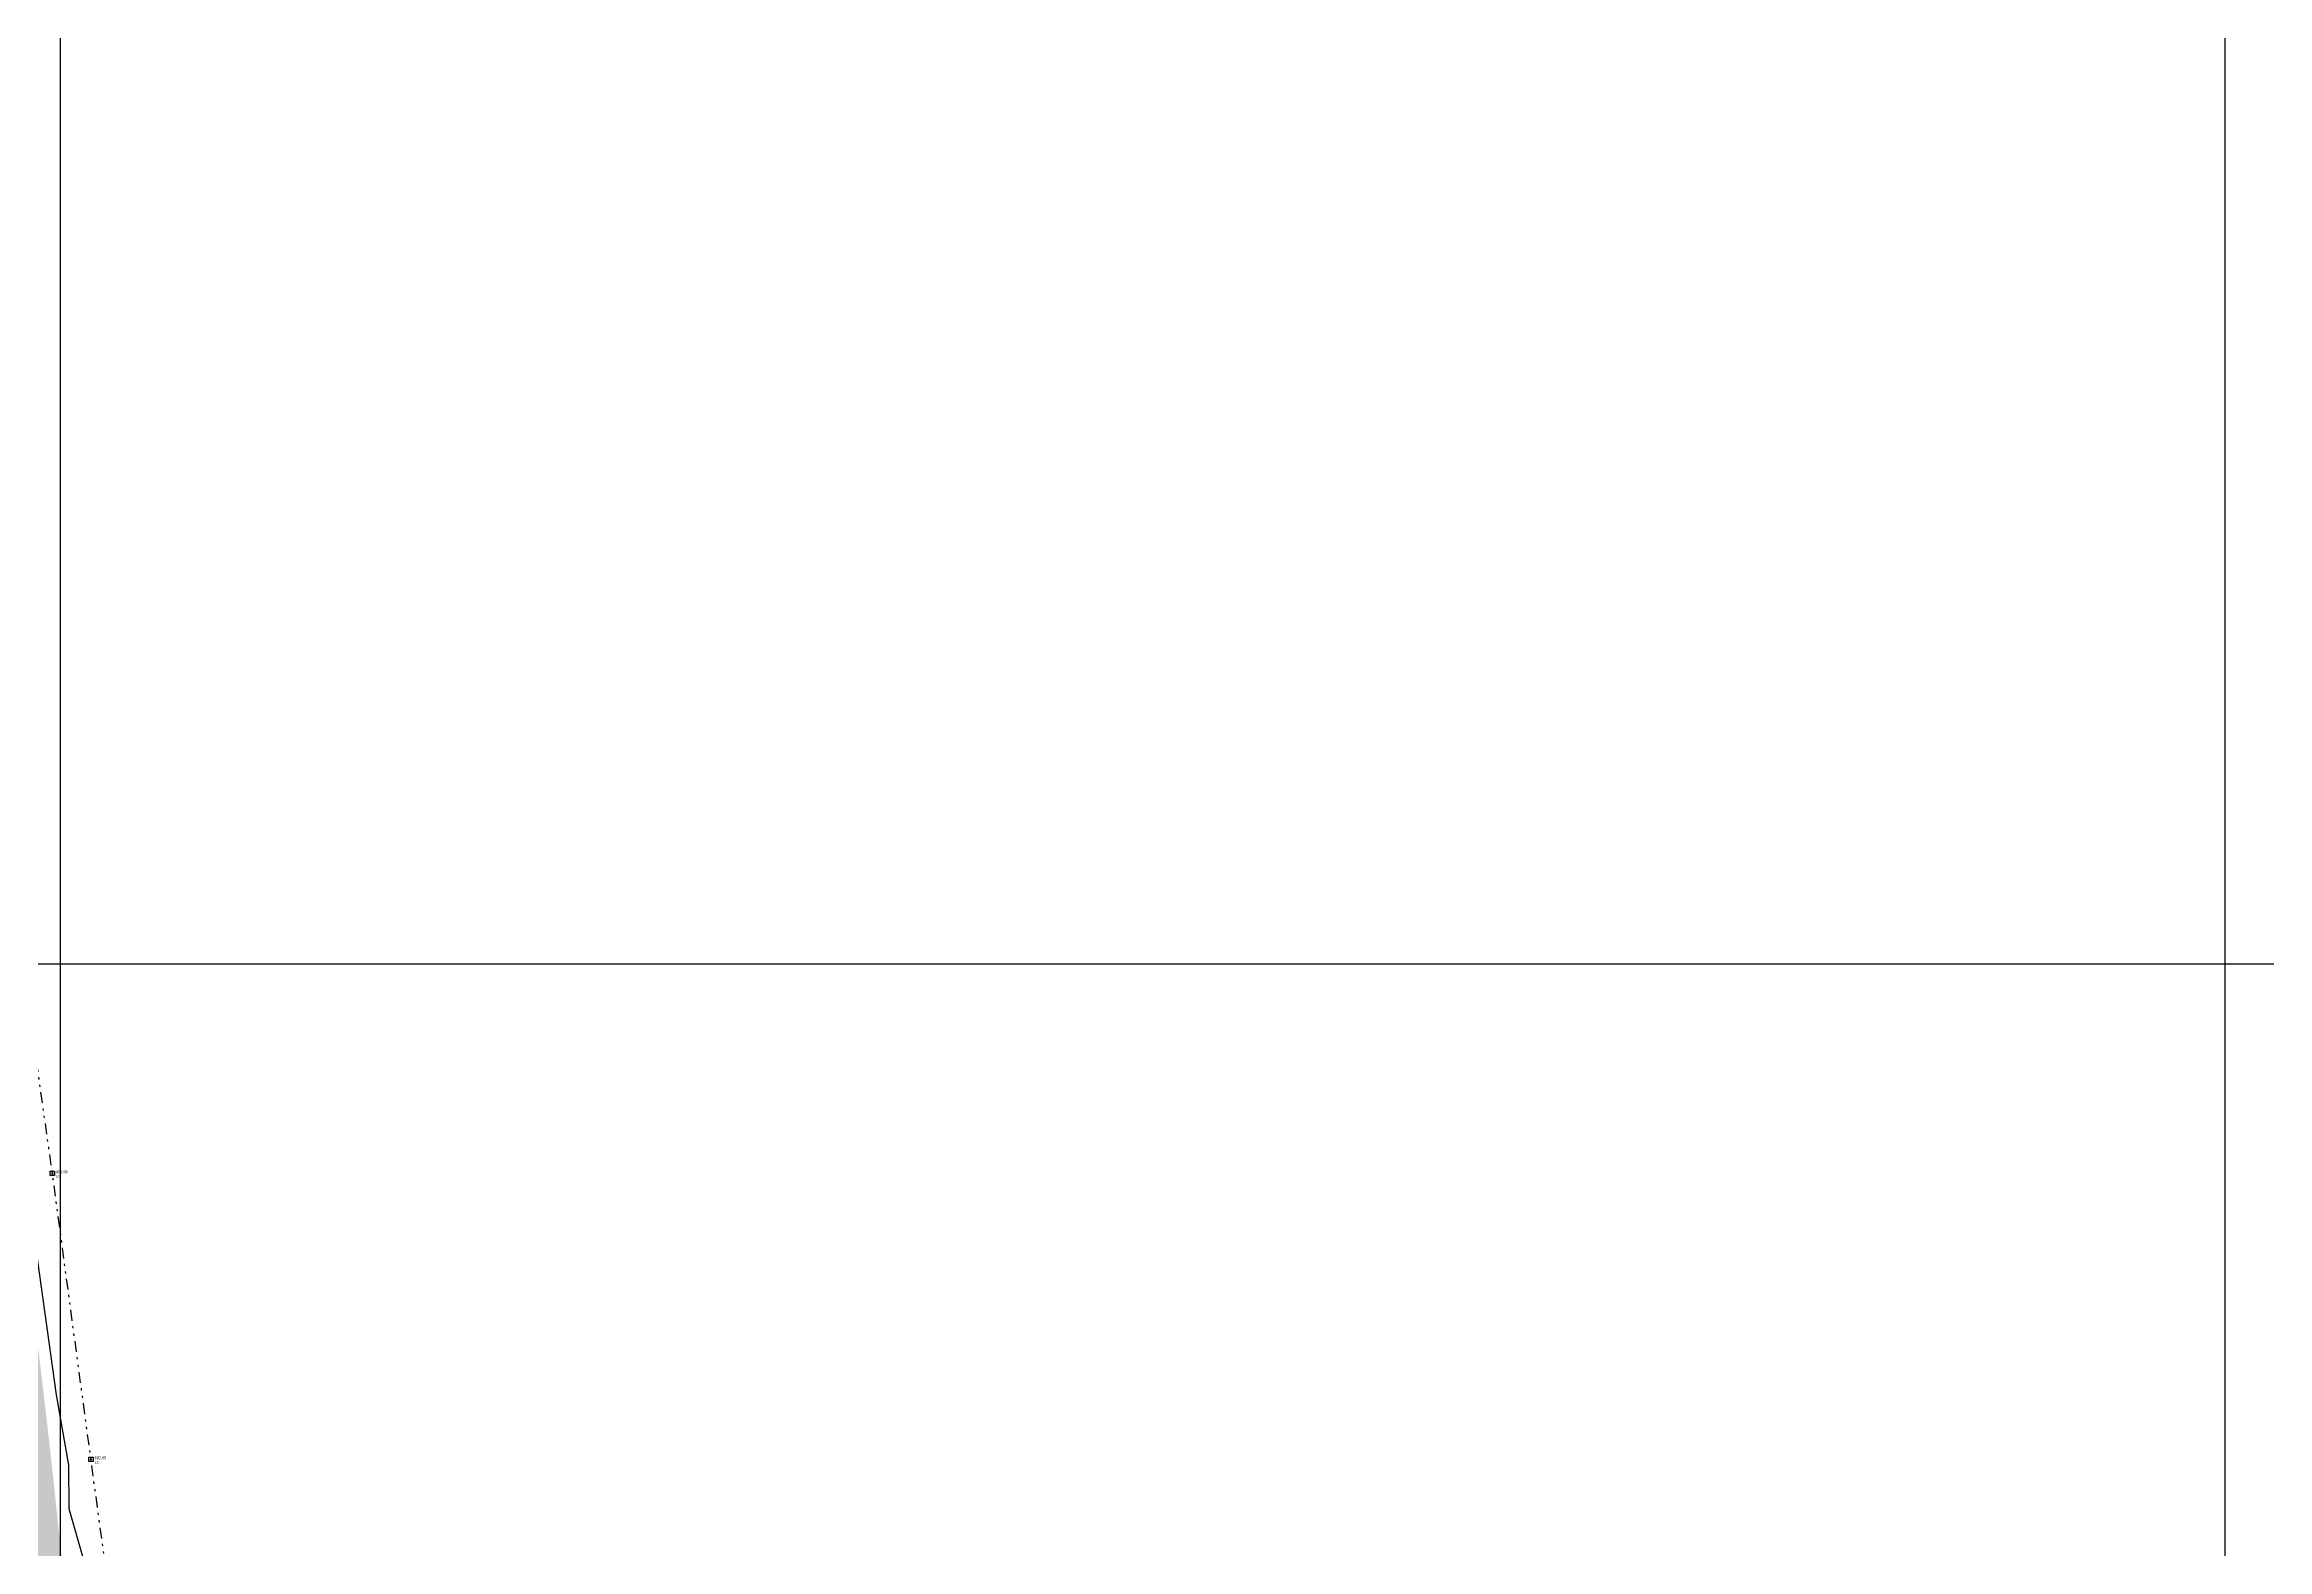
# Model space of a CAD drawing. Extents: x 350769 to 354978, y 6304672 to 6307963.
# Drawn here: x 352799.3 to 352902, y 6305572.9 to 6305642.5 of the extents above; entities that cross this region are included whole.
import ezdxf

# ---------------------------------------------------------------- set-up
doc = ezdxf.new("R2010")
doc.units = 0
doc.header["$PDMODE"] = 35
doc.header["$PDSIZE"] = 0.03
for name, pattern in [('4.0 - LO RECABARREN - DESNIVEL NUEVO$0$HIDDEN', [0.375, 0.25, -0.125]), ('CONTINUOS', [0]), ('DASHED', [19.05, 12.7, -6.35]), ('DIVIDE', [1.25, 0.5, -0.25, 0, -0.25, 0, -0.25])]:
    doc.linetypes.add(name, pattern=pattern)
doc.layers.get('0').update_dxf_attribs({"linetype": 'CONTINUOUS'})
for name, color, linetype in [('03_S2_Pav ext_Borde vereda', 7, 'CONTINUOUS'), ('1-coordenadas', 8, 'CONTINUOUS'), ('1-LINEA DE CIERRO', 7, 'DIVIDE'), ('C-TINN', 5, 'CONTINUOUS'), ('C-TOPO-MAJR', 9, 'CONTINUOUS'), ('V-NODE DIC 2005', 4, 'CONTINUOUS'), ('V-NODE-TEXT DIC 2005', 2, 'CONTINUOUS')]:
    doc.layers.add(name, color=color, linetype=linetype)
doc.layers.add('0_ASD_TOPOGRAFIA_ELEMENTOS', color=9, linetype='CONTINUOS', lineweight=5, true_color=0xbdbdbd)

# ---------------------------------------------------------------- blocks, each defined once
blk = doc.blocks.new('COORDENADAS')
at = {"layer": '1-coordenadas'}
for p, q in [((620, -900.625), (620, -0.625)), ((720, -900.625), (720, -0.625)), ((20, -600.625), (1420, -600.625))]:
    blk.add_line(p, q, dxfattribs=at)
blk = doc.blocks.new('*U1327')
at = {"color": 0, "linetype": 'ByBlock', "lineweight": -2, "transparency": 16777216}
blk.add_point((0, 0), dxfattribs=at)
blk = doc.blocks.new('*U3542', base_point=(352801.47, 6305577.06))
at = {"layer": 'V-NODE-TEXT DIC 2005', "linetype": 'ByBlock', "char_height": 0.127}
for s, insert, attachment_point in [('682.65', (352801.64, 6305577.13), 4), ('LC', (352801.64, 6305576.99), 1)]:
    blk.add_mtext(s, dxfattribs=dict(at, insert=insert, attachment_point=attachment_point))
blk = doc.blocks.new('*U3543', base_point=(352801.471, 6305577.057))
at = {"layer": 'V-NODE-TEXT DIC 2005', "color": 2, "lineweight": -2}
blk.add_blockref('*U3542', (352801.471, 6305577.057), dxfattribs=at)
blk = doc.blocks.new('*U3534', base_point=(352799.69, 6305590.27))
at = {"layer": 'V-NODE-TEXT DIC 2005', "linetype": 'ByBlock', "char_height": 0.127}
for s, insert, attachment_point in [('682.66', (352799.86, 6305590.34), 4), ('LC', (352799.86, 6305590.2), 1)]:
    blk.add_mtext(s, dxfattribs=dict(at, insert=insert, attachment_point=attachment_point))
blk = doc.blocks.new('*U3535', base_point=(352799.691, 6305590.268))
at = {"layer": 'V-NODE-TEXT DIC 2005', "color": 2, "lineweight": -2}
blk.add_blockref('*U3534', (352799.691, 6305590.268), dxfattribs=at)
blk = doc.blocks.new('TOPOGRAFIA')
at = {"layer": '1-coordenadas', "color": 9, "linetype": '4.0 - LO RECABARREN - DESNIVEL NUEVO$0$HIDDEN', "lineweight": 0, "ltscale": 50, "true_color": 0xbdbdbd}
for p, q in [((390800, 6302300), (390800, 6303200)), ((390900, 6302300), (390900, 6303200)), ((390200, 6302600), (390900, 6302600))]:
    blk.add_line(p, q, dxfattribs=at)
at = {"layer": '1-LINEA DE CIERRO', "color": 9, "true_color": 0xbdbdbd, "flags": 128}
blk.add_lwpolyline([(390821.69, 6302554.57), (390812.6, 6302551), (390804.43, 6302554.63), (390803.04, 6302565.2), (390801.41, 6302577.11), (390799.63, 6302590.32), (390797.88, 6302602.74), (390795.99, 6302615.83), (390794.69, 6302625.45), (390793.78, 6302632.51)], dxfattribs=at)
at = {"layer": 'C-TINN', "color": 9, "linetype": 'Continuous', "lineweight": -3, "true_color": 0xbdbdbd}
for points, elevation in [([(390799.53, 6302590.22), (390799.53, 6302590.42), (390799.73, 6302590.42), (390799.73, 6302590.22), (390799.53, 6302590.22)], 682.66), ([(390801.31, 6302577.01), (390801.31, 6302577.21), (390801.51, 6302577.21), (390801.51, 6302577.01), (390801.31, 6302577.01)], 682.65)]:
    blk.add_lwpolyline(points, dxfattribs=dict(at, elevation=elevation))
for p in [(390799.63, 6302590.32, 682.66), (390801.41, 6302577.11, 682.65)]:
    blk.add_point(p, dxfattribs=at)
at = {"layer": 'C-TOPO-MAJR', "color": 9, "linetype": 'Continuous', "lineweight": -3, "true_color": 0xbdbdbd, "elevation": 682.5}
blk.add_lwpolyline([(390797.07, 6302608.35), (390796.5, 6302605.33), (390797.04, 6302602.23), (390797.83, 6302593.14), (390798.41, 6302590.04), (390799.81, 6302580.09), (390800.38, 6302576.84), (390800.39, 6302574.84), (390802.93, 6302565.94)], dxfattribs=at)
at = {"layer": 'V-NODE DIC 2005', "color": 9, "lineweight": -2, "true_color": 0xbdbdbd, "rotation": 359.9963883938062}
for p in [(390799.63, 6302590.32), (390801.41, 6302577.11)]:
    blk.add_blockref('*U1327', p, dxfattribs=at)
at = {"layer": 'V-NODE-TEXT DIC 2005', "color": 9, "lineweight": -2, "true_color": 0xbdbdbd, "rotation": 359.9963883938062}
for name, p in [('*U3535', (390799.63, 6302590.32)), ('*U3543', (390801.41, 6302577.11))]:
    blk.add_blockref(name, p, dxfattribs=at)

msp = doc.modelspace()

# ---------------------------------------------------------------- hatches: boundary and pattern name
at = {"layer": '03_S2_Pav ext_Borde vereda'}
h = msp.add_hatch(dxfattribs=at)
h.set_pattern_fill('DOTS', color=256, scale=0.2)
h.set_pattern_definition([(0, (0, 0), (0.079375, 0.15875), [0, -0.15875])])
edge = h.paths.add_edge_path()
edge.add_arc((352748.807, 6305741.269), 0.6, 191.95147, 355.64546, ccw=False)
edge.add_arc((352792.166, 6305750.447), 44.919, 191.66583, 191.95147, ccw=False)
edge.add_line((352748.174, 6305741.364), (352741.238, 6305741.435))
edge.add_arc((352792.166, 6305750.447), 51.719, 188.01255, 190.0351, ccw=False)
edge.add_line((352740.951, 6305743.238), (352740.749, 6305743.24))
edge.add_arc((352792.166, 6305750.447), 51.919, 187.97918, 192.06027)
edge.add_arc((352692.496, 6305729.152), 50, 5.60379, 12.06027, ccw=False)
edge.add_arc((352885.486, 6305749.065), 144.016, 185.9908, 195.05624)
edge.add_arc((352743.517, 6305710.875), 3, -16.83045, 15.05624, ccw=False)
edge.add_line((352746.389, 6305710.007), (352745.329, 6305706.502))
edge.add_arc((352748.2, 6305705.634), 3, 163.16955, 198.16955)
edge.add_line((352745.35, 6305704.698), (352746.83, 6305700.188))
edge.add_arc((353217.983, 6305866.064), 499.5, 199.39537, 202.53487)
edge.add_line((352756.622, 6305674.633), (352763.639, 6305654.529))
edge.add_line((352763.639, 6305654.529), (352766.426, 6305646.435))
edge.add_arc((352769.263, 6305647.412), 3, 199.00209, 234.00306)
edge.add_line((352767.5, 6305644.985), (352769.962, 6305643.197))
edge.add_arc((352768.198, 6305640.77), 3, 17.97636, 54.00146, ccw=False)
edge.add_arc((351870.786, 6305349.592), 946.469, 17.70596, 17.976359, ccw=False)
edge.add_arc((357774.17, 6306970.411), 5176.321, 194.922513, 195.061819)
edge.add_arc((352345.674, 6305526.266), 441.256, 9.34098, 12.96792, ccw=False)
edge.add_line((352781.079, 6305597.886), (352781.449, 6305594.732))
edge.add_line((352781.449, 6305594.732), (352781.712, 6305591.66))
edge.add_line((352781.712, 6305591.66), (352781.839, 6305588.604))
edge.add_line((352781.839, 6305588.604), (352781.836, 6305585.625))
edge.add_line((352781.836, 6305585.625), (352781.765, 6305582.656))
edge.add_line((352781.765, 6305582.656), (352781.694, 6305579.728))
edge.add_line((352781.694, 6305579.728), (352781.692, 6305576.786))
edge.add_line((352781.692, 6305576.786), (352781.816, 6305573.824))
edge.add_line((352781.816, 6305573.824), (352782.133, 6305570.857))
edge.add_line((352782.133, 6305570.857), (352782.422, 6305567.893))
edge.add_arc((352351.016, 6305527.324), 433.31, 3.22552, 5.37215, ccw=False)
edge.add_line((352783.639, 6305551.705), (352784.663, 6305533.533))
edge.add_line((352784.663, 6305533.533), (352784.863, 6305533.544))
edge.add_line((352784.863, 6305533.544), (352784.761, 6305535.341))
edge.add_line((352784.761, 6305535.341), (352791.052, 6305535.696))
edge.add_line((352791.052, 6305535.696), (352790.129, 6305552.071))
edge.add_arc((352351.167, 6305527.339), 439.658, 3.2247, 6.06057)
edge.add_arc((352790.357, 6305573.969), 2, 6.0606, 186.0606, ccw=False)
edge.add_arc((352351.162, 6305527.338), 443.663, 3.21745, 6.06057, ccw=False)
edge.add_line((352794.126, 6305552.239), (352795.045, 6305535.921))
edge.add_line((352795.045, 6305535.921), (352802.334, 6305536.332))
edge.add_line((352802.334, 6305536.332), (352802.435, 6305534.534))
edge.add_line((352802.435, 6305534.534), (352802.635, 6305534.546))
edge.add_line((352802.635, 6305534.546), (352801.614, 6305552.661))
edge.add_arc((352351.183, 6305527.34), 451.142, 3.21751, 7.53958)
edge.add_line((352798.425, 6305586.535), (352797.901, 6305589.489))
edge.add_line((352797.901, 6305589.489), (352797.337, 6305592.434))
edge.add_line((352797.337, 6305592.434), (352796.696, 6305595.358))
edge.add_line((352796.696, 6305595.358), (352795.983, 6305598.257))
edge.add_line((352795.983, 6305598.257), (352795.231, 6305601.141))
edge.add_line((352795.231, 6305601.141), (352794.478, 6305604.033))
edge.add_line((352794.478, 6305604.033), (352793.76, 6305606.951))
edge.add_line((352793.76, 6305606.951), (352793.112, 6305609.908))
edge.add_line((352793.112, 6305609.908), (352792.539, 6305612.89))
edge.add_line((352792.539, 6305612.89), (352792.032, 6305615.833))
edge.add_arc((352349.379, 6305527.058), 451.467, 11.34037, 13.00836)
edge.add_arc((357774.17, 6306970.411), 5162.321, 194.999983, 195.064624, ccw=False)
edge.add_arc((357774.17, 6306970.411), 5162.321, 194.918755, 194.999983, ccw=False)
edge.add_arc((351870.786, 6305349.592), 960.469, 17.685582, 18.028446)
edge.add_line((352784.099, 6305646.847), (352779.713, 6305660.065))
edge.add_line((352779.713, 6305660.065), (352778.245, 6305664.271))
edge.add_arc((352781.077, 6305665.26), 3, 164.24265, 199.24197, ccw=False)
edge.add_line((352778.19, 6305666.074), (352779.097, 6305669.287))
edge.add_arc((352776.209, 6305670.102), 3, 344.24265, 379.24117)
edge.add_line((352779.042, 6305671.091), (352775.313, 6305681.773))
edge.add_arc((353217.983, 6305866.064), 479.5, 199.39537, 202.60286, ccw=False)
edge.add_arc((352886.447, 6305749.311), 128.007, 193.01673, 199.38233, ccw=False)
edge.add_line((352761.729, 6305720.48), (352761.207, 6305722.929))
edge.add_arc((352758.273, 6305722.303), 3, 12.04339, 47.04339)
edge.add_line((352760.317, 6305724.499), (352758.056, 6305726.605))
edge.add_arc((352760.094, 6305728.805), 3, 189.01527, 227.18381, ccw=False)
edge.add_arc((352890.905, 6305749.734), 135.474, 186.61724, 189.08835, ccw=False)
edge.add_arc((352776.2, 6305736.427), 20, 179.05002, 186.61444, ccw=False)
edge.add_arc((352822.484, 6305735.659), 66.291, 173.57381, 179.05002, ccw=False)
edge.add_line((352756.61, 6305743.079), (352756.409, 6305743.081))
edge.add_arc((352822.484, 6305735.659), 66.491, 173.59144, 175.14861)
edge.add_line((352756.232, 6305741.282), (352749.412, 6305741.352))
edge.add_arc((352781.038, 6305739.581), 31.675, 176.79514, 177.02683)

# ---------------------------------------------------------------- block references
at = {"color": 252, "linetype": 'DASHED'}
msp.add_blockref('COORDENADAS', (352180, 6306200.625), dxfattribs=at)

# ---------------------------------------------------------------- next in the draw order: block references
at = {"layer": '0_ASD_TOPOGRAFIA_ELEMENTOS', "color": 30, "true_color": 0xf26507}
msp.add_blockref('TOPOGRAFIA', (-38000, 3000), dxfattribs=at)

doc.saveas('drawing.dxf')
